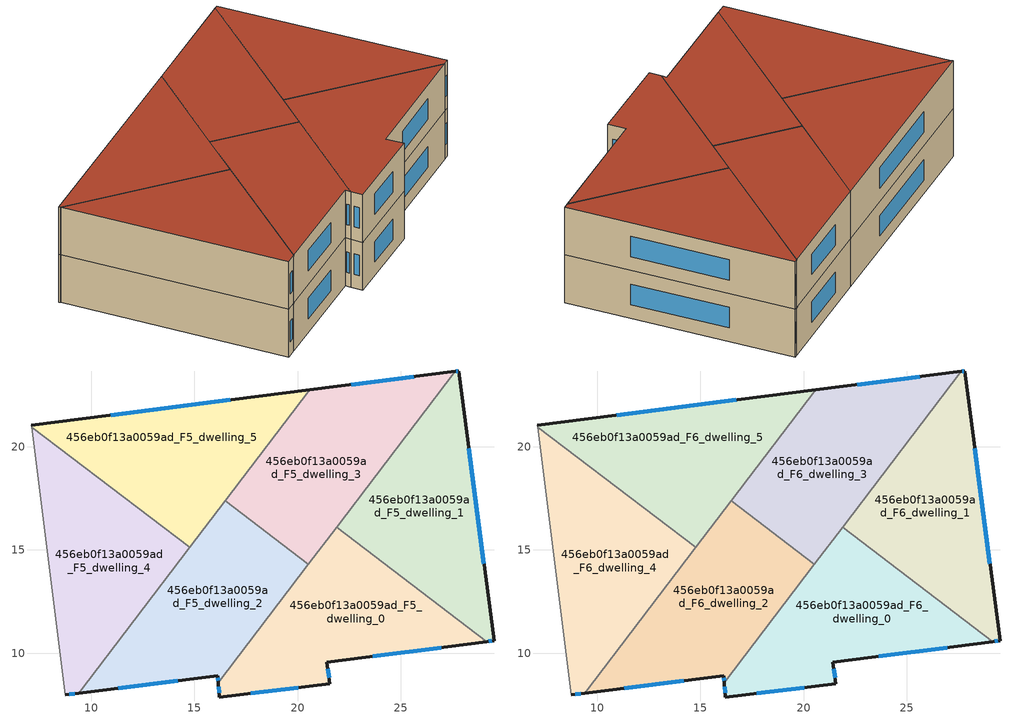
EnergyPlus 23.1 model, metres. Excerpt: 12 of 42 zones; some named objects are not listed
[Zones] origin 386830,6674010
456eb0f13a0059ad_F5_dwelling_0
 floor to 456eb0f13a0059ad_F4_dwelling_0 (EU_floor_Construction): 29.17,10.56 21.42,9.55 21.57,8.51 16.22,7.88 16.16,8.58 21.89,16.11 z15
 wall outside (EU_wall_Construction): 16.16,8.58 16.22,7.88 21.57,8.51 21.42,9.55 29.17,10.56 z15:18
 wall to 456eb0f13a0059ad_F5_dwelling_1 (EU_wall_Construction): 29.17,10.56 21.89,16.11 z15:18
 wall to 456eb0f13a0059ad_F5_dwelling_2 (EU_wall_Construction): 20.53,14.31 16.16,8.58 z15:18
 wall to 456eb0f13a0059ad_F5_dwelling_3 (EU_wall_Construction): 21.89,16.1 20.53,14.31 z15:18
 window (EU_Window_Construction): 23.64,9.84 26.96,10.27 / 21.52,8.81 21.46,9.25 / 17.75,8.06 20.04,8.33 / 16.18,8.38 16.2,8.08 z15.86:17.14
456eb0f13a0059ad_F5_dwelling_1
 floor to 456eb0f13a0059ad_F4_dwelling_1 (EU_floor_Construction): 27.82,23.67 29.52,10.61 29.17,10.56 21.89,16.11 27.64,23.65 z15
 wall outside (EU_wall_Construction): 29.17,10.56 29.52,10.61 27.82,23.67 27.64,23.65 z15:18
 wall to 456eb0f13a0059ad_F5_dwelling_3 (EU_wall_Construction): 27.64,23.65 21.89,16.11 z15:18
 window (EU_Window_Construction): 29.27,10.57 29.42,10.59 / 27.76,23.66 27.69,23.66 / 29.03,14.34 28.3,19.94 z15.86:17.14
456eb0f13a0059ad_F5_dwelling_2
 floor to 456eb0f13a0059ad_F4_dwelling_2 (EU_floor_Construction): 20.53,14.31 16.16,8.58 16.13,8.9 9.4,8.06 16.49,17.38 z15
 wall outside (EU_wall_Construction): 9.4,8.06 16.13,8.9 16.16,8.58 z15:18
 wall to 456eb0f13a0059ad_F5_dwelling_3 (EU_wall_Construction): 20.53,14.31 16.49,17.38 z15:18
 wall to 456eb0f13a0059ad_F5_dwelling_4 (EU_wall_Construction): 14.77,15.12 9.4,8.06 z15:18
 wall to 456eb0f13a0059ad_F5_dwelling_5 (EU_wall_Construction): 16.49,17.38 14.77,15.12 z15:18
 window (EU_Window_Construction): 16.14,8.8 16.15,8.67 / 11.32,8.3 14.21,8.66 z15.86:17.14
456eb0f13a0059ad_F5_dwelling_3
 floor to 456eb0f13a0059ad_F4_dwelling_3 (EU_floor_Construction): 27.64,23.65 20.53,14.31 16.49,17.38 20.59,22.76 z15
 wall outside (EU_wall_Construction): 27.64,23.65 20.59,22.76 z15:18
 wall to 456eb0f13a0059ad_F5_dwelling_5 (EU_wall_Construction): 20.59,22.76 16.49,17.38 z15:18
 window (EU_Window_Construction): 25.62,23.39 22.6,23.01 z15.86:17.14
456eb0f13a0059ad_F5_dwelling_4
 floor to 456eb0f13a0059ad_F4_dwelling_4 (EU_floor_Construction): 14.77,15.12 9.4,8.06 8.76,7.98 7.12,20.95 z15
 wall outside (EU_wall_Construction): 8.76,7.98 9.4,8.06 z15:18
 wall adiabatic (EU_wall_Construction): 7.12,20.95 8.76,7.98 z15:18
 wall to 456eb0f13a0059ad_F5_dwelling_5 (EU_wall_Construction): 14.77,15.12 7.12,20.95 z15:18
 window (EU_Window_Construction): 8.94,8.01 9.21,8.04 z15.86:17.14
456eb0f13a0059ad_F5_dwelling_5
 floor to 456eb0f13a0059ad_F4_dwelling_5 (EU_floor_Construction): 20.59,22.76 14.77,15.12 7.12,20.95 7.11,21.05 z15
 wall outside (EU_wall_Construction): 20.59,22.76 7.11,21.05 z15:18
 wall adiabatic (EU_wall_Construction): 7.11,21.05 7.12,20.95 z15:18
 window (EU_Window_Construction): 16.74,22.27 10.96,21.54 z15.86:17.14
456eb0f13a0059ad_F6_dwelling_0
 floor to 456eb0f13a0059ad_F5_dwelling_0 (EU_floor_Construction): 29.17,10.56 21.42,9.55 21.57,8.51 16.22,7.88 16.16,8.58 21.89,16.11 z18
 wall outside (EU_wall_Construction): 16.16,8.58 16.22,7.88 21.57,8.51 21.42,9.55 29.17,10.56 z18:21
 wall to 456eb0f13a0059ad_F6_dwelling_1 (EU_wall_Construction): 29.17,10.56 21.89,16.11 z18:21
 wall to 456eb0f13a0059ad_F6_dwelling_2 (EU_wall_Construction): 20.53,14.31 16.16,8.58 z18:21
 wall to 456eb0f13a0059ad_F6_dwelling_3 (EU_wall_Construction): 21.89,16.1 20.53,14.31 z18:21
 window (EU_Window_Construction): 23.64,9.84 26.96,10.27 / 21.52,8.81 21.46,9.25 / 17.75,8.06 20.04,8.33 / 16.18,8.38 16.2,8.08 z18.86:20.14
 roof outside (EU_roof_Construction): 29.17,10.56 21.89,16.11 16.16,8.58 16.22,7.88 21.57,8.51 21.42,9.55 z21
456eb0f13a0059ad_F6_dwelling_1
 floor to 456eb0f13a0059ad_F5_dwelling_1 (EU_floor_Construction): 27.82,23.67 29.52,10.61 29.17,10.56 21.89,16.11 27.64,23.65 z18
 wall outside (EU_wall_Construction): 29.17,10.56 29.52,10.61 27.82,23.67 27.64,23.65 z18:21
 wall to 456eb0f13a0059ad_F6_dwelling_3 (EU_wall_Construction): 27.64,23.65 21.89,16.11 z18:21
 window (EU_Window_Construction): 29.27,10.57 29.42,10.59 / 27.76,23.66 27.69,23.66 / 29.03,14.34 28.3,19.94 z18.86:20.14
 roof outside (EU_roof_Construction): 29.52,10.61 27.82,23.67 27.64,23.65 21.89,16.11 29.17,10.56 z21
456eb0f13a0059ad_F6_dwelling_2
 floor to 456eb0f13a0059ad_F5_dwelling_2 (EU_floor_Construction): 20.53,14.31 16.16,8.58 16.13,8.9 9.4,8.06 16.49,17.38 z18
 wall outside (EU_wall_Construction): 9.4,8.06 16.13,8.9 16.16,8.58 z18:21
 wall to 456eb0f13a0059ad_F6_dwelling_3 (EU_wall_Construction): 20.53,14.31 16.49,17.38 z18:21
 wall to 456eb0f13a0059ad_F6_dwelling_4 (EU_wall_Construction): 14.77,15.12 9.4,8.06 z18:21
 wall to 456eb0f13a0059ad_F6_dwelling_5 (EU_wall_Construction): 16.49,17.38 14.77,15.12 z18:21
 window (EU_Window_Construction): 16.14,8.8 16.15,8.67 / 11.32,8.3 14.21,8.66 z18.86:20.14
 roof outside (EU_roof_Construction): 16.16,8.58 20.53,14.31 16.49,17.38 9.4,8.06 16.13,8.9 z21
456eb0f13a0059ad_F6_dwelling_3
 floor to 456eb0f13a0059ad_F5_dwelling_3 (EU_floor_Construction): 27.64,23.65 20.53,14.31 16.49,17.38 20.59,22.76 z18
 wall outside (EU_wall_Construction): 27.64,23.65 20.59,22.76 z18:21
 wall to 456eb0f13a0059ad_F6_dwelling_5 (EU_wall_Construction): 20.59,22.76 16.49,17.38 z18:21
 window (EU_Window_Construction): 25.62,23.39 22.6,23.01 z18.86:20.14
 roof outside (EU_roof_Construction): 20.53,14.31 27.64,23.65 20.59,22.76 16.49,17.38 z21
456eb0f13a0059ad_F6_dwelling_4
 floor to 456eb0f13a0059ad_F5_dwelling_4 (EU_floor_Construction): 14.77,15.12 9.4,8.06 8.76,7.98 7.12,20.95 z18
 wall outside (EU_wall_Construction): 8.76,7.98 9.4,8.06 z18:21
 wall adiabatic (EU_wall_Construction): 7.12,20.95 8.76,7.98 z18:21
 wall to 456eb0f13a0059ad_F6_dwelling_5 (EU_wall_Construction): 14.77,15.12 7.12,20.95 z18:21
 window (EU_Window_Construction): 8.94,8.01 9.21,8.04 z18.86:20.14
 roof outside (EU_roof_Construction): 9.4,8.06 14.77,15.12 7.12,20.95 8.76,7.98 z21
456eb0f13a0059ad_F6_dwelling_5
 floor to 456eb0f13a0059ad_F5_dwelling_5 (EU_floor_Construction): 20.59,22.76 14.77,15.12 7.12,20.95 7.11,21.05 z18
 wall outside (EU_wall_Construction): 20.59,22.76 7.11,21.05 z18:21
 wall adiabatic (EU_wall_Construction): 7.11,21.05 7.12,20.95 z18:21
 window (EU_Window_Construction): 16.74,22.27 10.96,21.54 z18.86:20.14
 roof outside (EU_roof_Construction): 14.77,15.12 20.59,22.76 7.11,21.05 7.12,20.95 z21
[Building]
EU S2 Campaign: North Axis=0; Terrain=City; Solar Distribution=FullExterior
[Site:Location]
Helsinki-Vantaa.AP: Latitude=60.317; Longitude=24.963; Time Zone=2; Elevation=54.6
[SizingPeriod:WeatherFileDays]
AnnualSizingPeriod: Begin Month=1; Begin Day of Month=1; End Month=12; End Day of Month=31; Day of Week for Start Day=Monday; Use Weather File Daylight Saving Period=No; Use Weather File Rain and Snow Indicators=No
[MATERIAL]
EU_InternalMass_Material: Roughness=MediumRough; Thickness=0.1; Conductivity=1; Density=1800; Specific Heat=900; Thermal Absorptance=0.9; Solar Absorptance=0.7; Visible Absorptance=0.7
[MATERIAL:NOMASS] Roughness=MediumRough; Thermal Absorptance=0.9; Solar Absorptance=0.7; Visible Absorptance=0.7
Name | Thermal Resistance
EU_wall_NoMass | 1.10183
EU_roof_NoMass; EU_floor_NoMass | 1.70606
[WINDOWMATERIAL:SIMPLEGLAZINGSYSTEM]
EU_Window_SimpleGlazing: UFactor=3.11035; Solar Heat Gain Coefficient=0.8; Visible Transmittance=0.8
[CONSTRUCTION]
EU_wall_Construction: EU_wall_NoMass
EU_roof_Construction: EU_roof_NoMass
EU_floor_Construction: EU_floor_NoMass
EU_Window_Construction: EU_Window_SimpleGlazing
EU_InternalMass_Construction: EU_InternalMass_Material
[ZONE] Type=1; Multiplier=1; Ceiling Height=autocalculate; Floor Area=autocalculate; Part of Total Floor Area=Yes
Name | Volume
456eb0f13a0059ad_F5_dwelling_0; 456eb0f13a0059ad_F6_dwelling_0; 456eb0f13a0059ad_F5_dwelling_5; 456eb0f13a0059ad_F6_dwelling_5 | 140.607
456eb0f13a0059ad_F5_dwelling_1; 456eb0f13a0059ad_F6_dwelling_1 | 140.597
456eb0f13a0059ad_F5_dwelling_2; 456eb0f13a0059ad_F6_dwelling_2 | 140.596
456eb0f13a0059ad_F5_dwelling_3; 456eb0f13a0059ad_F6_dwelling_3 | 140.598
456eb0f13a0059ad_F5_dwelling_4; 456eb0f13a0059ad_F6_dwelling_4 | 140.593
[INTERNALMASS] Construction=EU_InternalMass_Construction
Name | Zone or ZoneList | Surface Area
456eb0f13a0059ad_F5_dwelling_0_EU_InternalMass | 456eb0f13a0059ad_F5_dwelling_0 | 46.8692
456eb0f13a0059ad_F5_dwelling_1_EU_InternalMass | 456eb0f13a0059ad_F5_dwelling_1 | 46.8656
456eb0f13a0059ad_F5_dwelling_2_EU_InternalMass | 456eb0f13a0059ad_F5_dwelling_2 | 46.8655
456eb0f13a0059ad_F5_dwelling_3_EU_InternalMass | 456eb0f13a0059ad_F5_dwelling_3 | 46.8657
456eb0f13a0059ad_F5_dwelling_4_EU_InternalMass | 456eb0f13a0059ad_F5_dwelling_4 | 46.8645
456eb0f13a0059ad_F5_dwelling_5_EU_InternalMass | 456eb0f13a0059ad_F5_dwelling_5 | 46.8693
456eb0f13a0059ad_F6_dwelling_0_EU_InternalMass | 456eb0f13a0059ad_F6_dwelling_0 | 46.8692
456eb0f13a0059ad_F6_dwelling_1_EU_InternalMass | 456eb0f13a0059ad_F6_dwelling_1 | 46.8656
456eb0f13a0059ad_F6_dwelling_2_EU_InternalMass | 456eb0f13a0059ad_F6_dwelling_2 | 46.8655
456eb0f13a0059ad_F6_dwelling_3_EU_InternalMass | 456eb0f13a0059ad_F6_dwelling_3 | 46.8657
456eb0f13a0059ad_F6_dwelling_4_EU_InternalMass | 456eb0f13a0059ad_F6_dwelling_4 | 46.8645
456eb0f13a0059ad_F6_dwelling_5_EU_InternalMass | 456eb0f13a0059ad_F6_dwelling_5 | 46.8693
[OTHEREQUIPMENT] Fuel Type=Electricity; Design Level Calculation Method=Watts/Area; Power per Zone Floor Area=1; Fraction Latent=0; Fraction Radiant=0; Fraction Lost=0; Carbon Dioxide Generation Rate=0; EndUse Subcategory=EU_Step8_InternalGains
Name | Zone or ZoneList or Space or SpaceList | Schedule
EU_Step8_InternalGain_456eb0f13a0059ad_F5_dwelling_0_f000 | 456eb0f13a0059ad_F5_dwelling_0 | EU_Step8_GainSchedule_456eb0f13a0059ad_F5_dwelling_0_f000
EU_Step8_InternalGain_456eb0f13a0059ad_F5_dwelling_1_f000 | 456eb0f13a0059ad_F5_dwelling_1 | EU_Step8_GainSchedule_456eb0f13a0059ad_F5_dwelling_1_f000
EU_Step8_InternalGain_456eb0f13a0059ad_F5_dwelling_2_f000 | 456eb0f13a0059ad_F5_dwelling_2 | EU_Step8_GainSchedule_456eb0f13a0059ad_F5_dwelling_2_f000
EU_Step8_InternalGain_456eb0f13a0059ad_F5_dwelling_3_f000 | 456eb0f13a0059ad_F5_dwelling_3 | EU_Step8_GainSchedule_456eb0f13a0059ad_F5_dwelling_3_f000
EU_Step8_InternalGain_456eb0f13a0059ad_F5_dwelling_4_f000 | 456eb0f13a0059ad_F5_dwelling_4 | EU_Step8_GainSchedule_456eb0f13a0059ad_F5_dwelling_4_f000
EU_Step8_InternalGain_456eb0f13a0059ad_F5_dwelling_5_f000 | 456eb0f13a0059ad_F5_dwelling_5 | EU_Step8_GainSchedule_456eb0f13a0059ad_F5_dwelling_5_f000
EU_Step8_InternalGain_456eb0f13a0059ad_F6_dwelling_0_f000 | 456eb0f13a0059ad_F6_dwelling_0 | EU_Step8_GainSchedule_456eb0f13a0059ad_F6_dwelling_0_f000
EU_Step8_InternalGain_456eb0f13a0059ad_F6_dwelling_1_f000 | 456eb0f13a0059ad_F6_dwelling_1 | EU_Step8_GainSchedule_456eb0f13a0059ad_F6_dwelling_1_f000
EU_Step8_InternalGain_456eb0f13a0059ad_F6_dwelling_2_f000 | 456eb0f13a0059ad_F6_dwelling_2 | EU_Step8_GainSchedule_456eb0f13a0059ad_F6_dwelling_2_f000
EU_Step8_InternalGain_456eb0f13a0059ad_F6_dwelling_3_f000 | 456eb0f13a0059ad_F6_dwelling_3 | EU_Step8_GainSchedule_456eb0f13a0059ad_F6_dwelling_3_f000
EU_Step8_InternalGain_456eb0f13a0059ad_F6_dwelling_4_f000 | 456eb0f13a0059ad_F6_dwelling_4 | EU_Step8_GainSchedule_456eb0f13a0059ad_F6_dwelling_4_f000
EU_Step8_InternalGain_456eb0f13a0059ad_F6_dwelling_5_f000 | 456eb0f13a0059ad_F6_dwelling_5 | EU_Step8_GainSchedule_456eb0f13a0059ad_F6_dwelling_5_f000
[ZONEVENTILATION:DESIGNFLOWRATE] Schedule=EU_AlwaysOn; Design Flow Rate Calculation Method=AirChanges/Hour; Air Changes per Hour=0.756316; Ventilation Type=Natural; Fan Pressure Rise=0; Fan Total Efficiency=1; Constant Term Coefficient=1; Temperature Term Coefficient=0; Velocity Term Coefficient=0; Velocity Squared Term Coefficient=0; Minimum Indoor Temperature=-100; Maximum Indoor Temperature=100; Delta Temperature=-100; Minimum Outdoor Temperature=-100; Maximum Outdoor Temperature=100; Maximum Wind Speed=40
Name | Zone or ZoneList or Space or SpaceList
EU_ConstantAir_456eb0f13a0059ad_F5_dwelling_0 | 456eb0f13a0059ad_F5_dwelling_0
EU_ConstantAir_456eb0f13a0059ad_F5_dwelling_1 | 456eb0f13a0059ad_F5_dwelling_1
EU_ConstantAir_456eb0f13a0059ad_F5_dwelling_2 | 456eb0f13a0059ad_F5_dwelling_2
EU_ConstantAir_456eb0f13a0059ad_F5_dwelling_3 | 456eb0f13a0059ad_F5_dwelling_3
EU_ConstantAir_456eb0f13a0059ad_F5_dwelling_4 | 456eb0f13a0059ad_F5_dwelling_4
EU_ConstantAir_456eb0f13a0059ad_F5_dwelling_5 | 456eb0f13a0059ad_F5_dwelling_5
EU_ConstantAir_456eb0f13a0059ad_F6_dwelling_0 | 456eb0f13a0059ad_F6_dwelling_0
EU_ConstantAir_456eb0f13a0059ad_F6_dwelling_1 | 456eb0f13a0059ad_F6_dwelling_1
EU_ConstantAir_456eb0f13a0059ad_F6_dwelling_2 | 456eb0f13a0059ad_F6_dwelling_2
EU_ConstantAir_456eb0f13a0059ad_F6_dwelling_3 | 456eb0f13a0059ad_F6_dwelling_3
EU_ConstantAir_456eb0f13a0059ad_F6_dwelling_4 | 456eb0f13a0059ad_F6_dwelling_4
EU_ConstantAir_456eb0f13a0059ad_F6_dwelling_5 | 456eb0f13a0059ad_F6_dwelling_5
[HVACTEMPLATE:ZONE:IDEALLOADSAIRSYSTEM] System Availability Schedule=EU_AlwaysOn; Maximum Heating Supply Air Temperature=50; Minimum Cooling Supply Air Temperature=13; Maximum Heating Supply Air Humidity Ratio=0.0156; Minimum Cooling Supply Air Humidity Ratio=0.0077; Heating Limit=NoLimit; Cooling Limit=NoLimit; Heating Availability Schedule=EU_AlwaysOn; Cooling Availability Schedule=EU_CoolingOff; Dehumidification Control Type=ConstantSensibleHeatRatio; Cooling Sensible Heat Ratio=0.7; Dehumidification Setpoint=60; Humidification Control Type=None; Humidification Setpoint=30; Outdoor Air Method=None; Outdoor Air Flow Rate per Person=0.00944; Outdoor Air Flow Rate per Zone Floor Area=0; Outdoor Air Flow Rate per Zone=0; Demand Controlled Ventilation Type=None; Outdoor Air Economizer Type=NoEconomizer; Heat Recovery Type=None; Sensible Heat Recovery Effectiveness=0.7; Latent Heat Recovery Effectiveness=0.65
Name | Template Thermostat
456eb0f13a0059ad_F5_dwelling_0 | EU_HeatOnly_456eb0f13a0059ad_F5_dwelling_0
456eb0f13a0059ad_F5_dwelling_1 | EU_HeatOnly_456eb0f13a0059ad_F5_dwelling_1
456eb0f13a0059ad_F5_dwelling_2 | EU_HeatOnly_456eb0f13a0059ad_F5_dwelling_2
456eb0f13a0059ad_F5_dwelling_3 | EU_HeatOnly_456eb0f13a0059ad_F5_dwelling_3
456eb0f13a0059ad_F5_dwelling_4 | EU_HeatOnly_456eb0f13a0059ad_F5_dwelling_4
456eb0f13a0059ad_F5_dwelling_5 | EU_HeatOnly_456eb0f13a0059ad_F5_dwelling_5
456eb0f13a0059ad_F6_dwelling_0 | EU_HeatOnly_456eb0f13a0059ad_F6_dwelling_0
456eb0f13a0059ad_F6_dwelling_1 | EU_HeatOnly_456eb0f13a0059ad_F6_dwelling_1
456eb0f13a0059ad_F6_dwelling_2 | EU_HeatOnly_456eb0f13a0059ad_F6_dwelling_2
456eb0f13a0059ad_F6_dwelling_3 | EU_HeatOnly_456eb0f13a0059ad_F6_dwelling_3
456eb0f13a0059ad_F6_dwelling_4 | EU_HeatOnly_456eb0f13a0059ad_F6_dwelling_4
456eb0f13a0059ad_F6_dwelling_5 | EU_HeatOnly_456eb0f13a0059ad_F6_dwelling_5
[SIZING:ZONE] Zone Cooling Design Supply Air Temperature Input Method=SupplyAirTemperature; Zone Cooling Design Supply Air Temperature=13; Zone Heating Design Supply Air Temperature Input Method=SupplyAirTemperature; Zone Heating Design Supply Air Temperature=50; Zone Cooling Design Supply Air Humidity Ratio=0.008; Zone Heating Design Supply Air Humidity Ratio=0.008; Cooling Design Air Flow Method=DesignDay; Cooling Design Air Flow Rate=0; Cooling Minimum Air Flow per Zone Floor Area=0.000762; Cooling Minimum Air Flow=0; Cooling Minimum Air Flow Fraction=0.2; Heating Design Air Flow Method=DesignDay; Heating Design Air Flow Rate=0; Heating Maximum Air Flow per Zone Floor Area=0.002032; Heating Maximum Air Flow=0.141576; Heating Maximum Air Flow Fraction=0.3; Account for Dedicated Outdoor Air System=No; Dedicated Outdoor Air System Control Strategy=NeutralSupplyAir; Dedicated Outdoor Air Low Setpoint Temperature for Design=autosize; Dedicated Outdoor Air High Setpoint Temperature for Design=autosize; Zone Load Sizing Method=Sensible Load Only No Latent Load; Zone Latent Cooling Design Supply Air Humidity Ratio Input Method=HumidityRatioDifference; Zone Cooling Design Supply Air Humidity Ratio Difference=0.005; Zone Latent Heating Design Supply Air Humidity Ratio Input Method=HumidityRatioDifference; Zone Humidification Design Supply Air Humidity Ratio Difference=0.005
456eb0f13a0059ad_F5_dwelling_0; 456eb0f13a0059ad_F5_dwelling_1; 456eb0f13a0059ad_F5_dwelling_2; 456eb0f13a0059ad_F5_dwelling_3; 456eb0f13a0059ad_F5_dwelling_4; 456eb0f13a0059ad_F5_dwelling_5; 456eb0f13a0059ad_F6_dwelling_0; 456eb0f13a0059ad_F6_dwelling_1; 456eb0f13a0059ad_F6_dwelling_2; 456eb0f13a0059ad_F6_dwelling_3; 456eb0f13a0059ad_F6_dwelling_4; 456eb0f13a0059ad_F6_dwelling_5
[SCHEDULE:CONSTANT]
Name | Hourly Value
EU_AlwaysOn | 1
EU_CoolingOff | 0
[SCHEDULE:FILE] Column Number=1; Rows to Skip at Top=0; Number of Hours of Data=8760; Column Separator=Comma; Interpolate to Timestep=No; Minutes per Item=60; Adjust Schedule for Daylight Savings=Yes
Name | File
EU_Step8_GainSchedule_456eb0f13a0059ad_F5_dwelling_0_f000 | ../../schedules/456eb0f13a0059ad/456eb0f13a0059ad_F5_dwelling_0_f000_gain.csv
EU_Step8_GainSchedule_456eb0f13a0059ad_F5_dwelling_1_f000 | ../../schedules/456eb0f13a0059ad/456eb0f13a0059ad_F5_dwelling_1_f000_gain.csv
EU_Step8_GainSchedule_456eb0f13a0059ad_F5_dwelling_2_f000 | ../../schedules/456eb0f13a0059ad/456eb0f13a0059ad_F5_dwelling_2_f000_gain.csv
EU_Step8_GainSchedule_456eb0f13a0059ad_F5_dwelling_3_f000 | ../../schedules/456eb0f13a0059ad/456eb0f13a0059ad_F5_dwelling_3_f000_gain.csv
EU_Step8_GainSchedule_456eb0f13a0059ad_F5_dwelling_4_f000 | ../../schedules/456eb0f13a0059ad/456eb0f13a0059ad_F5_dwelling_4_f000_gain.csv
EU_Step8_GainSchedule_456eb0f13a0059ad_F5_dwelling_5_f000 | ../../schedules/456eb0f13a0059ad/456eb0f13a0059ad_F5_dwelling_5_f000_gain.csv
EU_Step8_GainSchedule_456eb0f13a0059ad_F6_dwelling_0_f000 | ../../schedules/456eb0f13a0059ad/456eb0f13a0059ad_F6_dwelling_0_f000_gain.csv
EU_Step8_GainSchedule_456eb0f13a0059ad_F6_dwelling_1_f000 | ../../schedules/456eb0f13a0059ad/456eb0f13a0059ad_F6_dwelling_1_f000_gain.csv
EU_Step8_GainSchedule_456eb0f13a0059ad_F6_dwelling_2_f000 | ../../schedules/456eb0f13a0059ad/456eb0f13a0059ad_F6_dwelling_2_f000_gain.csv
EU_Step8_GainSchedule_456eb0f13a0059ad_F6_dwelling_3_f000 | ../../schedules/456eb0f13a0059ad/456eb0f13a0059ad_F6_dwelling_3_f000_gain.csv
EU_Step8_GainSchedule_456eb0f13a0059ad_F6_dwelling_4_f000 | ../../schedules/456eb0f13a0059ad/456eb0f13a0059ad_F6_dwelling_4_f000_gain.csv
EU_Step8_GainSchedule_456eb0f13a0059ad_F6_dwelling_5_f000 | ../../schedules/456eb0f13a0059ad/456eb0f13a0059ad_F6_dwelling_5_f000_gain.csv
